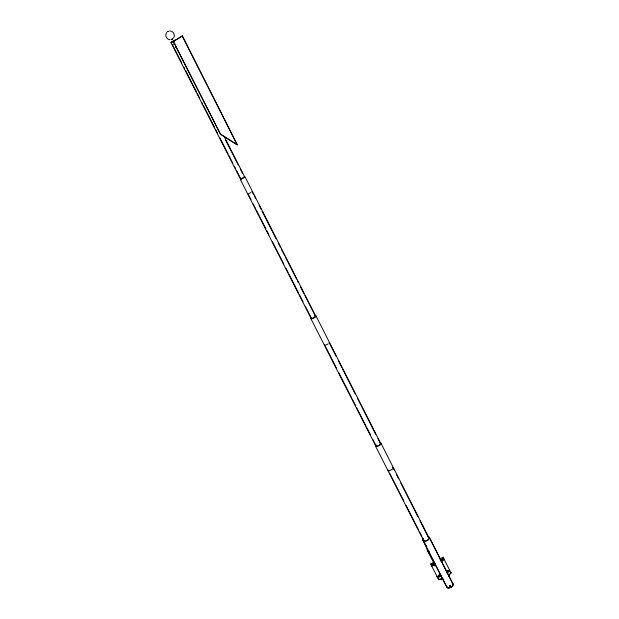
<?xml version="1.0" encoding="UTF-8"?>
<svg xmlns="http://www.w3.org/2000/svg" width="619" height="619" viewBox="0 0 619 619"><rect width="100%" height="100%" fill="white"/><g stroke="black" fill="none" stroke-linecap="round" stroke-linejoin="round"><path stroke-width="0.93" d="M433.393 564.474C433.091 566.981 432.867 563.205 433.408 565.418C431.188 564.102 434.956 565.046 432.557 565.015M438.221 575.941L438.569 576.645M439.204 575.856C437.795 577.504 438.964 574.478 439.266 576.304C437.385 577.171 439.993 575.213 438.546 575.515M442.693 559.414L442.67 560.11L441.896 560.033L442.546 559.328L442.956 560.357L442.043 560.265M442.802 559.537C440.929 559.398 443.189 561.456 442.817 559.591M432.635 565.17L433.416 564.605M442.067 560.195L442.817 559.677M439.815 574.471C438.43 573.411 439.73 576.32 439.769 574.215M442.956 560.002L441.997 560.164M244.134 177.026C246.633 176.523 240.768 179.905 240.319 179.131M449.835 585.907C450.996 584.491 450.74 587.431 449.773 585.961M224.132 136.412L244.582 176.694L241.371 178.628L240.389 178.868L170.991 42.649L174.651 40.784M173.637 37.937C175.626 35.082 173.134 30.679 169.66 30.95M166.712 32.443C164.437 35.09 166.542 39.693 170.008 39.778M448.342 575.794L451.011 572.745L448.466 576.041M440.674 560.69L443.382 557.665L440.805 560.938M438.523 579.338L430.646 563.986L433.965 562.176M439.769 559.019L443.08 557.216L443.506 557.912M441.827 575.67L439.297 577.047A1.764 1.548 -33.8 0 1 437.045 576.513M446.879 572.915L448.566 572.002A1.764 1.548 -34.5 0 0 449.409 569.774M168.36 31.275L167.501 31.708L168.074 31.407M250.749 192.594L248.915 193.468M174.473 40.893L175.223 40.498M172.299 39.082C174.396 37.999 169.482 40.498 171.85 39.306M173.343 41.047L174.906 40.25L173.397 41.009M172.956 41.233L171.138 42.162L172.446 41.504M173.258 44.406L174.891 43.578M175.525 47.206L176.082 46.928M175.664 47.338L176.152 47.09M172.693 41.357L173.537 40.931M175.456 47.245L175.904 47.021M172.593 41.852L170.991 42.649M428.982 551.32L428.209 551.459L427.009 549.749L433.927 562.988M428.913 551.212L427.288 549.564L429.315 553.595M439.219 573.983L439.761 574.146M435.203 563.499A3.629 1.88 -27 0 0 435.126 563.708L430.94 564.435L435.258 563.955A3.629 1.88 -27 0 1 435.436 563.538M442.825 578.796L438.647 579.485L442.825 578.796A3.613 1.927 -27 0 1 442.902 578.587M251.794 191.503L253.852 194.939M448.334 570.757C447.994 572.405 448.094 569.031 447.769 571.515C449.332 569.898 446.903 572.188 448.504 570.764M441.687 561.967L442.159 561.093L441.409 561.781M438.577 576.56L439.235 575.817M433.501 564.745C431.613 564.861 434.205 566.517 433.586 564.745M438.476 576.506C440.566 576.753 437.919 575.082 438.36 576.328M443.057 560.025L442.376 559.514L442.09 560.303M449.889 586.193C451.615 586.572 449.758 584.39 449.866 586.162M430.654 563.979L431.072 564.683M451.135 572.993L450.678 572.235M450.88 572.606L443.072 557.224M438.77 579.732L438.105 578.572M429.393 553.726L428.441 551.715L433.764 562.006M172.484 44.8L181.677 62.852M183.866 67.154L184.741 68.871M185.615 70.589L196.563 92.084M197.438 93.802L199.628 98.096M201.817 102.398L202.692 104.116M203.566 105.834L214.514 127.328M215.389 129.046L217.578 133.34M219.768 137.642L228.086 153.976M228.96 155.694L232.465 162.573M234.655 166.867L235.529 168.585M236.404 170.302L241.224 179.758M247.933 193.67L250.989 199.682M253.179 203.968L255.361 208.263M256.235 209.98L265.861 228.868M266.735 230.578L268.925 234.872M272.422 241.743L283.788 264.058M285.978 268.352L288.16 272.646M289.034 274.364L298.66 293.244M299.534 294.961L303.031 301.832M305.221 306.119L311.783 318.994M240.242 179.324L311.04 318.251M336.411 368.05L324.619 344.899A2.561 0.766 -27 0 1 324.611 344.582M338.593 372.336L351.267 397.197M352.141 398.915L355.639 405.77M356.505 407.488L366.123 426.344M366.997 428.062L370.487 434.917M372.677 439.204L376.166 446.067M310.893 318.677L375.679 445.781M389.003 471.933L388.128 470.216A2.762 1.168 -27 0 0 388.562 470.486M389.885 473.651L403.882 501.119M406.072 505.406L418.761 530.305M419.636 532.023L421.825 536.309M422.7 538.027L424.448 541.463M375.532 446.175L425.036 543.281M425.911 544.999L426.793 546.716M423.156 540.511L446.972 587.214M422.994 540.588L446.817 587.292M429.408 537.369L453.123 584.127M429.246 537.447L452.961 584.204M380.979 443.258L428.975 537.849M316.03 315.976L380.577 443.15A2.786 1.114 -27 0 1 377.776 445.827A2.786 1.114 -27 0 1 375.95 444.744M392.988 467.6L394.295 470.177M396.477 474.479L398.651 478.773M400.833 483.068L417.84 516.563M420.015 520.858L428.302 537.184M245.039 176.841L315.605 315.845M336.109 356.235L329.138 342.508A2.561 0.766 -27 0 1 329.153 342.825M338.284 360.521L341.765 367.384M342.64 369.102L355.267 393.978M357.442 398.265L360.931 405.128M361.798 406.845L375.733 434.29M377.915 438.585L380.089 442.871A2.786 1.114 -27 0 0 379.408 442.887M254.726 196.656L255.593 198.374M259.082 205.245L261.264 209.539M262.139 211.257L276.089 238.741M278.271 243.035L280.453 247.329M281.32 249.047L284.81 255.918M285.684 257.636L296.586 279.107M297.46 280.825L298.335 282.543M300.509 286.837L303.999 293.708M304.873 295.425L315.342 316.038M225.602 140.064L238.269 165.002M240.451 169.304L242.633 173.606M380.499 442.98A3.095 1.238 -26.9 0 1 380.236 444.883A3.095 1.238 -26.9 0 1 376.53 446.508A3.095 1.238 -26.9 0 1 375.841 445.022M314.924 315.93A2.909 0.789 -26.9 0 1 315.806 316.642A2.909 0.789 -26.9 0 1 312.61 318.553A2.909 0.789 -26.9 0 1 310.9 318.336M314.622 315.798A2.584 0.704 -27 0 1 315.404 316.441A2.584 0.704 -27 0 1 312.556 318.143A2.584 0.704 -27 0 1 311.048 317.942M328.186 343.816A2.561 0.766 -27 0 1 325.602 344.992M392.748 468.668A2.762 1.168 -27 0 1 389.305 470.525M392.554 467.33A2.762 1.168 -27 0 1 393.057 468.072M442.314 558.903A1.772 1.563 -34.6 0 1 444.256 559.591M431.845 566.346A1.772 1.563 -33.9 0 1 432.534 564.195M437.881 577.055A1.764 1.548 -33.8 0 1 436.929 576.32M443.483 558.771A1.772 1.563 -34.5 0 1 444.133 559.406M431.729 566.161A1.772 1.563 -33.8 0 1 431.745 564.776M449.286 569.588A1.764 1.548 -34.5 0 1 449.433 570.339M427.915 536.828A3.412 1.687 -27 0 1 428.789 539.087A3.412 1.687 -27 0 1 424.371 541.138A3.412 1.687 -27 0 1 423.698 538.785M428 536.712A3.59 1.772 -27 0 1 428.921 539.087A3.59 1.772 -27 0 1 424.278 541.246A3.59 1.772 -27 0 1 423.566 538.778M452.327 583.5A3.528 1.911 -27 0 1 450.996 587.33A3.528 1.911 -27 0 1 446.732 586.549M452.21 583.609A3.35 1.811 -27 0 1 451.963 586.549A3.35 1.811 -27 0 1 447.475 587.717M447.258 587.578A3.35 1.811 -27 0 1 446.895 586.51M447.614 571.051C448.674 572.985 448.806 569.604 447.63 570.989M434.252 565.317C434.971 567.019 435.66 563.816 434.252 565.317M446.051 570.703C446.779 572.389 447.436 569.232 446.051 570.703M182.226 36.034L173.227 41.504L220.387 134.222L237.216 144.916L182.226 36.034M182.412 35.941L173.39 41.427L220.542 134.145L237.394 144.823L182.412 35.941"/></g></svg>
